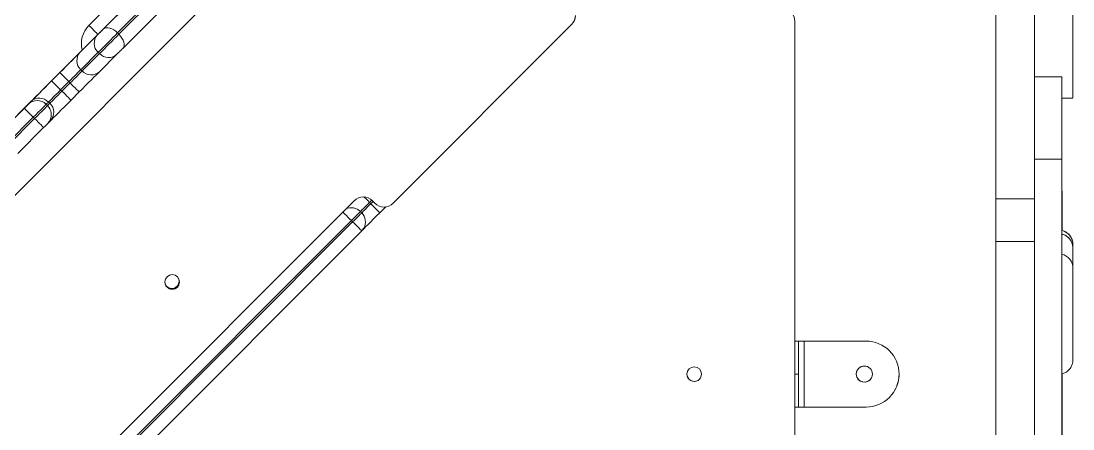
# Model space of a CAD drawing. Header units: millimetres. Extents: x -12977 to 11786, y -11805 to 10558.
# Drawn here: x -389 to 186, y 885 to 1108 of the extents above; entities that cross this region are included whole.
import ezdxf

# ---------------------------------------------------------------- set-up
doc = ezdxf.new("R2010")
doc.units = ezdxf.units.MM
doc.layers.add('DIKOM_ОБЪЕКТ', color=7, linetype='Continuous')

msp = doc.modelspace()

# ---------------------------------------------------------------- linework, layer by layer
at = {"layer": 'DIKOM_ОБЪЕКТ', "color": 7, "linetype": 'Continuous', "lineweight": 15}
for p, q in [((-352.354, 1105.144), (-272.733, 1184.765)), ((-265.733, 1181.866), (-347.404, 1100.195)), ((-497.313, 907.858), (-249.826, 1155.346)), ((-344.477, 1103.117), (-313.383, 1134.213)), ((-305.556, 1132.14), (-336.65, 1101.044)), ((-335.943, 1100.337), (-304.849, 1131.433)), ((-302.776, 1123.606), (-333.87, 1092.511)), ((-185.994, 1007.916), (-88.342, 1105.568)), ((-87.158, 1107.143), (-87.158, 1107.145)), ((33.747, 1107.501), (33.746, 1107.499)), ((33.746, 634.499), (33.746, 1107.499)), ((33.747, 634.501), (33.747, 1107.501)), ((164.873, 1106.463), (164.773, 1106.463)), ((-357.166, 1090.43), (-347.668, 1099.926)), ((-345.283, 1102.317), (-345.283, 1102.316)), ((-336.65, 1101.044), (-335.943, 1100.337)), ((-355.183, 1092.415), (-434.379, 1013.219)), ((-347.288, 1090.407), (-356.785, 1080.911)), ((-356.078, 1080.204), (-346.581, 1089.7)), ((-346.581, 1089.7), (-347.288, 1090.407)), ((-337.061, 1089.32), (-346.559, 1079.824)), ((-372.756, 1074.84), (-368.262, 1079.335)), ((-356.785, 1080.911), (-356.078, 1080.204)), ((179.783, 1077.066), (164.875, 1077.065)), ((-363.312, 1074.384), (-367.807, 1069.889)), ((-367.1, 1069.182), (-362.605, 1073.677)), ((-362.605, 1073.677), (-363.312, 1074.384)), ((-367.807, 1069.889), (-367.1, 1069.182)), ((-357.655, 1068.728), (-362.15, 1064.233)), ((179.785, 1065.43), (185.88, 1065.43)), ((-401.857, 1045.737), (-387.715, 1059.879)), ((-387.905, 1059.69), (-384.038, 1063.558)), ((-385.594, 1062), (-385.594, 1062.001)), ((-374.444, 1063.252), (-375.695, 1062.001)), ((-375.694, 1062), (-374.987, 1061.293)), ((-375.694, 1062), (-375.694, 1062)), ((-374.987, 1061.294), (-375.694, 1062)), ((-374.988, 1061.294), (-373.736, 1062.545)), ((-374.987, 1061.293), (-374.987, 1061.294)), ((-373.736, 1062.545), (-374.444, 1063.252)), ((-382.766, 1054.928), (-396.908, 1040.786)), ((-396.201, 1040.079), (-382.059, 1054.221)), ((-382.059, 1054.221), (-382.766, 1054.928)), ((-373.432, 1052.951), (-374.902, 1051.48)), ((-373.804, 1052.969), (-373.804, 1052.969)), ((-377.109, 1049.272), (-391.251, 1035.13)), ((179.78, 1032.061), (164.874, 1032.06)), ((179.78, 1032.061), (179.78, 782.061)), ((179.785, 782.07), (179.785, 1032.07)), ((164.87, 1014.278), (164.77, 1014.278)), ((179.937, 1014.58), (179.785, 1014.58)), ((179.785, 1014.537), (179.914, 1014.537)), ((179.937, 1014.58), (179.914, 1014.537)), ((-207.207, 1009.33), (-351.191, 865.346)), ((-197.633, 1009.636), (-198.904, 1008.366)), ((-198.904, 1008.366), (-198.197, 1007.659)), ((-198.197, 1007.659), (-196.916, 1008.939)), ((-195.893, 1007.916), (-197.307, 1009.33)), ((164.769, 1010.331), (143.768, 1010.331)), ((164.77, 1007.042), (164.87, 1007.042)), ((164.78, 1007.043), (164.78, 807.048)), ((164.87, 1007.042), (164.873, 1007.047)), ((179.914, 1008.537), (179.785, 1008.537)), ((179.914, 1008.537), (179.913, 993.015)), ((179.938, 993.008), (179.937, 1008.581)), ((-203.854, 1003.415), (-203.147, 1002.708)), ((-203.854, 1003.415), (-203.854, 1003.415)), ((-203.147, 1002.708), (-203.854, 1003.415)), ((-203.147, 1002.708), (-203.147, 1002.708)), ((-190.031, 1005.925), (-193.247, 1002.71)), ((-208.804, 998.465), (-340.326, 866.943)), ((-339.619, 866.236), (-208.097, 997.758)), ((-208.097, 997.758), (-208.804, 998.465)), ((-203.147, 992.809), (-334.669, 861.287)), ((-201.964, 994.384), (-201.964, 994.384)), ((164.77, 987.042), (143.77, 987.042)), ((164.77, 987.042), (164.773, 987.048)), ((185.867, 985.287), (185.859, 978.257)), ((185.867, 985.317), (185.867, 985.287)), ((185.857, 983.341), (185.844, 972.348)), ((185.858, 980.391), (185.857, 982.67)), ((143.777, 945.786), (143.777, 868.326)), ((185.849, 926.646), (185.867, 942.347)), ((35.777, 932.555), (33.747, 932.555)), ((33.747, 932.551), (35.775, 932.551)), ((35.775, 932.551), (35.777, 932.555)), ((35.777, 932.555), (35.777, 896.555)), ((38.777, 932.556), (38.777, 932.555)), ((38.777, 932.556), (72.777, 932.556)), ((38.777, 932.555), (38.777, 896.555)), ((38.777, 932.555), (72.777, 932.555)), ((72.777, 932.555), (72.777, 932.556)), ((185.844, 922.417), (185.846, 924.168)), ((185.844, 922.383), (185.844, 922.417)), ((33.747, 914.549), (35.774, 914.549)), ((90.777, 914.555), (90.777, 914.556)), ((179.917, 914.543), (179.785, 914.543)), ((179.917, 914.543), (179.919, 914.547)), ((179.926, 909.559), (179.928, 909.563)), ((179.932, 890.569), (179.931, 914.691)), ((179.935, 914.576), (179.932, 914.575)), ((179.935, 914.576), (179.937, 914.58)), ((88.548, 905.879), (88.548, 905.879)), ((179.92, 908.548), (179.785, 908.548)), ((179.92, 908.548), (179.919, 865.548)), ((179.929, 903.564), (179.925, 903.564)), ((179.925, 890.559), (179.925, 903.559)), ((179.929, 903.564), (179.928, 890.564)), ((35.775, 896.551), (33.747, 896.551)), ((35.775, 896.551), (35.777, 896.555)), ((38.777, 896.555), (72.777, 896.555)), ((179.926, 890.564), (179.928, 890.564)), ((179.929, 884.565), (179.925, 884.565)), ((179.929, 884.565), (179.931, 884.569))]:
    msp.add_line(p, q, dxfattribs=at)
at = {"layer": 'DIKOM_ОБЪЕКТ', "color": 7, "linetype": 'Continuous', "lineweight": 15, "flags": 128}
for points in [[(164.773, 1165.132), (164.773, 1162.365), (164.773, 1159.349), (164.773, 1156.112), (164.773, 1152.685), (164.773, 1149.1), (164.774, 1145.39), (164.774, 1141.59), (164.773, 1137.735), (164.774, 1133.863), (164.774, 1130.008), (164.773, 1126.208), (164.774, 1122.498), (164.774, 1118.912), (164.773, 1115.484), (164.773, 1112.247), (164.773, 1109.231), (164.773, 1106.463)], [(164.873, 1165.132), (164.873, 1162.365), (164.873, 1159.349), (164.873, 1156.112), (164.873, 1152.685), (164.873, 1149.1), (164.874, 1145.39), (164.873, 1141.59), (164.874, 1137.735), (164.874, 1133.863), (164.873, 1130.008), (164.874, 1126.208), (164.873, 1122.498), (164.873, 1118.912), (164.873, 1115.484), (164.873, 1112.247), (164.873, 1109.231), (164.873, 1106.463)], [(143.772, 1121.129), (143.772, 1115.184), (143.771, 1108.977), (143.771, 1102.517), (143.771, 1095.819), (143.77, 1088.895), (143.77, 1081.758), (143.77, 1074.422), (143.77, 1066.901), (143.769, 1059.21), (143.769, 1051.363), (143.769, 1043.376), (143.769, 1035.263), (143.769, 1027.041), (143.769, 1018.725), (143.768, 1010.331)], [(164.772, 1121.129), (164.772, 1115.184), (164.771, 1108.977), (164.771, 1102.517), (164.771, 1095.819), (164.77, 1088.895), (164.77, 1081.758), (164.77, 1074.422), (164.77, 1066.901), (164.769, 1059.21), (164.769, 1051.363), (164.769, 1043.376), (164.769, 1035.263), (164.769, 1027.041), (164.768, 1018.725), (164.769, 1010.331)], [(164.873, 1011.894), (164.873, 1019.877), (164.873, 1027.769), (164.873, 1035.553), (164.874, 1043.212), (164.874, 1050.729), (164.874, 1058.087), (164.874, 1065.271), (164.874, 1072.265), (164.875, 1079.053), (164.875, 1085.621), (164.876, 1091.954), (164.876, 1098.038), (164.876, 1103.861), (164.877, 1109.408), (164.877, 1114.67), (164.877, 1119.632)], [(185.875, 1110.99), (185.875, 1106.075), (185.876, 1101.375), (185.876, 1096.904), (185.876, 1092.68), (185.876, 1088.716), (185.877, 1085.027), (185.877, 1081.625), (185.877, 1078.521), (185.878, 1075.728), (185.878, 1073.253), (185.879, 1071.107), (185.879, 1069.296), (185.879, 1067.826), (185.88, 1066.703), (185.88, 1065.931), (185.88, 1065.512), (185.88, 1065.448), (185.881, 1065.739), (185.881, 1066.383), (185.882, 1067.38), (185.882, 1068.724), (185.882, 1070.412), (185.883, 1072.439), (185.883, 1074.795), (185.884, 1077.474), (185.884, 1080.467), (185.884, 1083.762), (185.884, 1087.349), (185.884, 1091.215), (185.885, 1095.347), (185.885, 1099.73), (185.885, 1104.349), (185.886, 1109.189)], [(-347.404, 1100.195), (-347.499, 1100.29), (-347.781, 1100.572), (-348.238, 1101.029), (-348.854, 1101.644), (-349.604, 1102.394), (-350.46, 1103.25), (-351.388, 1104.179), (-352.354, 1105.144)], [(164.773, 1106.463), (164.773, 1100.692), (164.772, 1094.647), (164.772, 1088.34), (164.772, 1081.787), (164.771, 1075.001), (164.771, 1067.998), (164.771, 1060.795), (164.771, 1053.406), (164.77, 1045.848), (164.77, 1038.139), (164.77, 1030.296), (164.77, 1022.336), (164.77, 1014.278)], [(164.873, 1106.463), (164.872, 1100.692), (164.872, 1094.647), (164.872, 1088.34), (164.871, 1081.787), (164.871, 1075.001), (164.871, 1067.999), (164.871, 1060.795), (164.87, 1053.406), (164.87, 1045.848), (164.87, 1038.139), (164.87, 1030.296), (164.87, 1022.336), (164.87, 1014.278)], [(-345.283, 1102.316), (-345.433, 1102.166), (-345.88, 1101.719), (-346.609, 1100.989), (-347.599, 1099.999), (-348.819, 1098.779), (-350.233, 1097.365), (-351.797, 1095.801), (-353.464, 1094.134), (-355.183, 1092.415)], [(-347.668, 1099.926), (-347.437, 1100.157), (-347.12, 1100.474), (-346.732, 1100.863), (-346.292, 1101.302), (-345.823, 1101.771), (-345.348, 1102.245), (-344.892, 1102.702), (-344.477, 1103.117)], [(-336.65, 1101.044), (-337.873, 1099.821), (-339.21, 1098.484), (-340.609, 1097.085), (-342.014, 1095.681), (-343.369, 1094.326), (-344.62, 1093.074), (-345.718, 1091.976), (-346.619, 1091.075), (-347.288, 1090.407)], [(-346.581, 1089.7), (-345.912, 1090.368), (-345.011, 1091.269), (-343.913, 1092.368), (-342.661, 1093.619), (-341.306, 1094.974), (-339.902, 1096.378), (-338.503, 1097.777), (-337.166, 1099.114), (-335.943, 1100.337)], [(-344.477, 1103.117), (-343.821, 1103.583), (-342.999, 1103.841), (-342.045, 1103.881), (-340.993, 1103.701), (-339.885, 1103.309), (-338.763, 1102.719), (-337.672, 1101.954), (-336.65, 1101.044)], [(-335.943, 1100.337), (-335.033, 1099.316), (-334.268, 1098.224), (-333.678, 1097.102), (-333.286, 1095.994), (-333.106, 1094.943), (-333.146, 1093.988), (-333.404, 1093.167), (-333.87, 1092.511)], [(164.876, 1099.413), (164.876, 1096.904), (164.876, 1092.68), (164.876, 1088.716), (164.877, 1085.027), (164.877, 1081.625), (164.877, 1078.521), (164.878, 1077.066)], [(-368.262, 1079.335), (-366.501, 1081.096), (-364.778, 1082.819), (-363.13, 1084.466), (-361.593, 1086.003), (-360.2, 1087.396), (-358.981, 1088.615), (-357.962, 1089.634), (-357.166, 1090.43)], [(-333.87, 1092.511), (-334.286, 1092.095), (-334.742, 1091.639), (-335.216, 1091.164), (-335.685, 1090.696), (-336.125, 1090.256), (-336.513, 1089.868), (-336.831, 1089.55), (-337.061, 1089.32)], [(-368.262, 1079.335), (-368.166, 1079.239), (-367.885, 1078.957), (-367.428, 1078.5), (-366.812, 1077.885), (-366.062, 1077.134), (-365.206, 1076.278), (-364.278, 1075.35), (-363.312, 1074.384)], [(-356.785, 1080.911), (-357.254, 1080.442), (-357.853, 1079.843), (-358.57, 1079.126), (-359.39, 1078.307), (-360.294, 1077.403), (-361.263, 1076.434), (-362.276, 1075.42), (-363.312, 1074.384)], [(-362.605, 1073.677), (-361.569, 1074.713), (-360.556, 1075.726), (-359.587, 1076.696), (-358.682, 1077.6), (-357.863, 1078.419), (-357.146, 1079.136), (-356.546, 1079.735), (-356.078, 1080.204)], [(-346.559, 1079.824), (-347.355, 1079.027), (-348.374, 1078.008), (-349.593, 1076.789), (-350.987, 1075.397), (-352.523, 1073.859), (-354.171, 1072.212), (-355.894, 1070.489), (-357.655, 1068.728)], [(179.785, 1032.07), (179.785, 1036.104), (179.785, 1040.105), (179.785, 1044.042), (179.785, 1047.882), (179.785, 1051.595), (179.785, 1055.15), (179.785, 1058.52), (179.785, 1061.676), (179.784, 1064.595), (179.784, 1067.251), (179.784, 1069.624), (179.784, 1071.695), (179.784, 1073.446), (179.784, 1074.865), (179.783, 1075.938), (179.783, 1076.659), (179.783, 1077.02), (179.783, 1077.02), (179.783, 1076.657), (179.782, 1075.936), (179.782, 1074.862), (179.782, 1073.442), (179.782, 1071.69), (179.781, 1069.619), (179.781, 1067.245), (179.781, 1064.588), (179.781, 1061.669), (179.78, 1058.512), (179.78, 1055.142), (179.78, 1051.586), (179.78, 1047.873), (179.78, 1044.032), (179.78, 1040.096), (179.78, 1036.094), (179.78, 1032.061)], [(-384.038, 1063.558), (-383.278, 1064.318), (-382.274, 1065.322), (-381.05, 1066.546), (-379.634, 1067.962), (-378.059, 1069.537), (-376.361, 1071.235), (-374.58, 1073.016), (-372.756, 1074.84)], [(-372.756, 1074.84), (-372.662, 1074.744), (-372.38, 1074.463), (-371.923, 1074.005), (-371.307, 1073.389), (-370.557, 1072.639), (-369.702, 1071.783), (-368.773, 1070.855), (-367.807, 1069.889)], [(-362.605, 1073.677), (-361.64, 1072.711), (-360.711, 1071.783), (-359.855, 1070.927), (-359.105, 1070.177), (-358.489, 1069.562), (-358.032, 1069.105), (-357.75, 1068.823), (-357.655, 1068.728)], [(-367.807, 1069.889), (-368.88, 1068.817), (-369.928, 1067.769), (-370.926, 1066.77), (-371.853, 1065.844), (-372.686, 1065.011), (-373.406, 1064.291), (-373.996, 1063.7), (-374.444, 1063.252)], [(-373.736, 1062.545), (-373.289, 1062.993), (-372.699, 1063.583), (-371.978, 1064.303), (-371.146, 1065.136), (-370.219, 1066.063), (-369.22, 1067.062), (-368.173, 1068.11), (-367.1, 1069.182)], [(-367.1, 1069.182), (-366.134, 1068.216), (-365.206, 1067.288), (-364.35, 1066.432), (-363.6, 1065.682), (-362.985, 1065.067), (-362.527, 1064.61), (-362.245, 1064.328), (-362.15, 1064.233)], [(-388.605, 1058.99), (-388.639, 1058.955), (-388.588, 1059.007), (-388.451, 1059.144)], [(-386.051, 1061.543), (-386.925, 1060.67), (-387.63, 1059.964), (-388.156, 1059.438), (-388.495, 1059.1), (-388.605, 1058.99)], [(-388.451, 1059.144), (-388.342, 1059.253), (-387.905, 1059.69)], [(-387.715, 1059.879), (-387.301, 1060.292), (-386.903, 1060.69), (-386.536, 1061.057), (-386.215, 1061.379), (-385.951, 1061.643), (-385.755, 1061.839), (-385.634, 1061.959), (-385.594, 1062)], [(-387.715, 1059.879), (-387.62, 1059.783), (-387.339, 1059.502), (-386.881, 1059.044), (-386.266, 1058.428), (-385.516, 1057.678), (-384.66, 1056.822), (-383.732, 1055.894), (-382.766, 1054.928)], [(-375.694, 1062), (-375.83, 1061.864), (-376.233, 1061.462), (-376.886, 1060.808), (-377.766, 1059.928), (-378.837, 1058.857), (-380.06, 1057.634), (-381.386, 1056.308), (-382.766, 1054.928)], [(-382.059, 1054.221), (-380.679, 1055.601), (-379.353, 1056.927), (-378.13, 1058.15), (-377.059, 1059.221), (-376.179, 1060.101), (-375.526, 1060.755), (-375.123, 1061.157), (-374.987, 1061.293)], [(-362.15, 1064.233), (-363.974, 1062.41), (-365.755, 1060.629), (-367.452, 1058.931), (-369.027, 1057.356), (-370.443, 1055.94), (-371.667, 1054.715), (-372.671, 1053.711), (-373.432, 1052.951)], [(-382.059, 1054.221), (-381.093, 1053.255), (-380.165, 1052.327), (-379.309, 1051.471), (-378.559, 1050.721), (-377.943, 1050.106), (-377.486, 1049.648), (-377.204, 1049.367), (-377.109, 1049.272)], [(-373.804, 1052.969), (-374.117, 1052.455), (-374.987, 1051.394)], [(-374.987, 1051.394), (-375.028, 1051.353), (-375.149, 1051.232), (-375.345, 1051.036), (-375.608, 1050.772), (-375.93, 1050.451), (-376.297, 1050.084), (-376.695, 1049.686), (-377.109, 1049.272)], [(179.783, 1035.566), (179.783, 1035.376), (179.783, 1034.827), (179.783, 1033.98), (179.782, 1032.924), (179.782, 1031.776), (179.783, 1030.659), (179.783, 1029.695), (179.783, 1028.987), (179.783, 1028.613), (179.783, 1028.613), (179.783, 1028.987), (179.783, 1029.695), (179.783, 1030.66), (179.783, 1031.777), (179.783, 1032.925), (179.783, 1033.98), (179.783, 1034.828), (179.783, 1035.376), (179.783, 1035.566)], [(164.77, 1014.278), (164.77, 1012.953), (164.77, 1011.633), (164.77, 1010.382), (164.77, 1009.261), (164.77, 1008.328), (164.77, 1007.625), (164.77, 1007.19), (164.77, 1007.042)], [(164.87, 1014.278), (164.87, 1012.953), (164.87, 1011.633), (164.87, 1010.381), (164.87, 1009.262), (164.87, 1008.327), (164.87, 1007.625), (164.87, 1007.19), (164.87, 1007.042)], [(179.914, 1014.537), (179.914, 1014.422), (179.914, 1014.08), (179.913, 1013.526), (179.914, 1012.779), (179.913, 1011.87), (179.913, 1010.833), (179.913, 1009.707), (179.914, 1008.537)], [(179.937, 1008.581), (179.937, 1009.751), (179.938, 1010.876), (179.937, 1011.914), (179.938, 1012.823), (179.937, 1013.569), (179.937, 1014.123), (179.937, 1014.465), (179.937, 1014.58)], [(-198.904, 1008.366), (-199.87, 1007.4), (-200.798, 1006.472), (-201.654, 1005.616), (-202.404, 1004.866), (-203.02, 1004.25), (-203.477, 1003.793), (-203.759, 1003.511), (-203.854, 1003.415)], [(-203.147, 1002.708), (-203.052, 1002.804), (-202.77, 1003.085), (-202.313, 1003.543), (-201.697, 1004.159), (-200.947, 1004.909), (-200.091, 1005.765), (-199.162, 1006.693), (-198.197, 1007.659)], [(-201.909, 1011.372), (-201.654, 1011.116), (-200.798, 1010.26), (-199.87, 1009.332), (-198.904, 1008.366)], [(-198.197, 1007.659), (-197.231, 1006.693), (-196.302, 1005.765), (-195.447, 1004.909), (-194.697, 1004.159), (-194.081, 1003.544), (-193.623, 1003.086), (-193.342, 1002.805), (-193.247, 1002.71)], [(143.768, 1010.331), (143.768, 1007.675), (143.769, 1005.008), (143.769, 1002.377), (143.769, 999.828), (143.769, 997.409), (143.769, 995.161), (143.769, 993.125), (143.769, 991.336), (143.769, 989.827), (143.769, 988.625), (143.769, 987.75), (143.769, 987.219), (143.77, 987.042)], [(164.769, 1010.331), (164.768, 1007.675), (164.769, 1005.008), (164.769, 1002.377), (164.769, 999.829), (164.769, 997.409), (164.769, 995.161), (164.769, 993.124), (164.769, 991.336), (164.769, 989.827), (164.769, 988.625), (164.769, 987.75), (164.769, 987.219), (164.77, 987.042)], [(164.873, 1007.047), (164.873, 1007.136), (164.873, 1007.4), (164.873, 1007.83), (164.873, 1008.415), (164.873, 1009.137), (164.873, 1009.974), (164.873, 1010.902), (164.873, 1011.894)], [(-213.438, 1003.099), (-213.377, 1003.038), (-212.919, 1002.581), (-212.304, 1001.965), (-211.554, 1001.215), (-210.699, 1000.359), (-209.77, 999.431), (-208.804, 998.465)], [(-203.854, 1003.415), (-203.949, 1003.32), (-204.231, 1003.038), (-204.688, 1002.581), (-205.304, 1001.965), (-206.054, 1001.215), (-206.91, 1000.359), (-207.839, 999.43), (-208.804, 998.465)], [(-208.097, 997.758), (-207.131, 998.723), (-206.203, 999.652), (-205.347, 1000.508), (-204.597, 1001.258), (-203.981, 1001.874), (-203.524, 1002.331), (-203.242, 1002.613), (-203.147, 1002.708)], [(-193.247, 1002.71), (-194.965, 1000.991), (-196.632, 999.324), (-198.196, 997.76), (-199.61, 996.346), (-200.83, 995.126), (-201.82, 994.136), (-202.549, 993.406), (-202.996, 992.959), (-203.147, 992.809)], [(-208.097, 997.758), (-207.131, 996.792), (-206.203, 995.864), (-205.347, 995.008), (-204.597, 994.258), (-203.981, 993.642), (-203.524, 993.185), (-203.242, 992.904), (-203.147, 992.809)], [(-201.964, 994.384), (-202.276, 993.869), (-203.147, 992.809)], [(143.773, 987.042), (143.773, 986.87), (143.774, 986.335), (143.774, 985.447), (143.774, 984.208), (143.775, 982.624), (143.775, 980.703), (143.775, 978.454), (143.776, 975.885), (143.776, 973.008), (143.776, 969.837), (143.776, 966.386), (143.776, 962.67), (143.777, 958.705), (143.777, 954.509), (143.777, 950.102), (143.777, 945.502), (143.778, 940.731), (143.778, 935.809), (143.778, 930.758), (143.778, 925.602), (143.778, 920.363), (143.778, 915.064), (143.778, 909.73), (143.778, 904.384), (143.778, 899.049), (143.778, 893.75), (143.778, 888.511), (143.778, 883.354)], [(164.773, 987.048), (164.774, 986.87), (164.774, 986.335), (164.774, 985.447), (164.774, 984.208), (164.775, 982.624), (164.775, 980.703), (164.775, 978.454), (164.776, 975.884), (164.776, 973.008), (164.776, 969.838), (164.776, 966.386), (164.776, 962.67), (164.777, 958.705), (164.777, 954.509), (164.777, 950.102), (164.777, 945.502), (164.778, 940.731), (164.778, 935.809), (164.778, 930.758), (164.778, 925.602), (164.778, 920.363), (164.778, 915.064), (164.778, 909.73), (164.778, 904.384), (164.778, 899.049), (164.778, 893.75), (164.778, 888.511), (164.778, 883.354)], [(185.867, 942.347), (185.868, 942.677), (185.868, 943.37), (185.868, 944.412), (185.868, 945.787), (185.868, 947.47), (185.868, 949.432), (185.868, 951.641), (185.868, 954.058), (185.868, 956.642), (185.868, 959.349), (185.868, 962.132), (185.869, 964.944), (185.868, 967.737), (185.868, 970.463), (185.868, 973.075), (185.868, 975.529), (185.868, 977.782), (185.868, 979.796), (185.868, 981.537), (185.868, 982.975), (185.867, 984.085), (185.867, 984.848), (185.867, 985.251), (185.867, 985.317)], [(185.857, 982.67), (185.857, 982.865), (185.857, 983.028), (185.857, 983.16), (185.857, 983.26), (185.857, 983.328), (185.857, 983.365), (185.857, 983.369), (185.857, 983.341)], [(185.859, 978.161), (185.859, 978.181), (185.859, 978.296), (185.858, 978.513), (185.858, 978.831), (185.858, 979.251), (185.858, 979.771), (185.858, 980.391)], [(185.859, 978.257), (185.859, 978.168), (185.859, 978.161)], [(185.844, 972.348), (185.844, 972.008), (185.844, 971.309), (185.844, 970.261), (185.843, 968.88), (185.843, 967.184), (185.843, 965.201), (185.843, 962.957), (185.843, 960.486), (185.843, 957.824), (185.843, 955.01), (185.843, 952.084), (185.843, 949.091), (185.843, 946.072), (185.843, 943.072), (185.843, 940.135), (185.843, 937.304), (185.843, 934.62), (185.843, 932.122), (185.843, 929.846), (185.843, 927.826), (185.843, 926.092), (185.844, 924.668), (185.844, 923.575), (185.844, 922.829), (185.844, 922.441), (185.844, 922.383)], [(185.867, 967.312), (185.867, 967.063), (185.867, 966.462), (185.867, 965.575), (185.867, 964.497), (185.867, 963.345), (185.867, 962.245), (185.867, 961.315), (185.867, 960.656), (185.867, 960.339), (185.867, 960.4), (185.867, 960.83), (185.867, 961.585), (185.867, 962.581), (185.867, 963.711), (185.867, 964.853), (185.867, 965.882), (185.867, 966.688), (185.867, 967.182), (185.867, 967.312)], [(-303.12, 963.33), (-303.192, 963.191), (-303.943, 962.188)], [(185.844, 950.878), (185.844, 950.629), (185.844, 950.028), (185.844, 949.141), (185.844, 948.063), (185.844, 946.911), (185.844, 945.811), (185.844, 944.881), (185.844, 944.222), (185.844, 943.905), (185.844, 943.966), (185.844, 944.396), (185.844, 945.151), (185.845, 946.147), (185.845, 947.277), (185.845, 948.419), (185.844, 949.448), (185.844, 950.254), (185.844, 950.748), (185.844, 950.878)], [(33.747, 932.555), (33.788, 932.555), (34.535, 932.555), (35.444, 932.555), (36.481, 932.556), (37.607, 932.556), (38.777, 932.556)], [(35.775, 932.551), (35.775, 932.368), (35.775, 931.822), (35.774, 930.924), (35.774, 929.693), (35.774, 928.153), (35.774, 926.337), (35.774, 924.281), (35.774, 922.027), (35.774, 919.62), (35.774, 917.111), (35.774, 914.549)], [(35.777, 932.555), (35.835, 932.555), (36.005, 932.555), (36.283, 932.555), (36.656, 932.555), (37.11, 932.555), (37.629, 932.555), (38.192, 932.555), (38.777, 932.555)], [(185.847, 925.146), (185.847, 926.38), (185.847, 927.334), (185.847, 928.005), (185.848, 928.389), (185.848, 928.486), (185.848, 928.294), (185.849, 927.815), (185.849, 927.05)], [(185.849, 926.616), (185.849, 926.621), (185.849, 926.646)], [(185.846, 924.168), (185.846, 924.215), (185.847, 924.283), (185.846, 924.374), (185.847, 924.486), (185.846, 924.619), (185.846, 924.774), (185.847, 924.949), (185.847, 925.146)], [(35.775, 914.551), (35.775, 915.791), (35.775, 916.93), (35.775, 917.876), (35.775, 918.554), (35.775, 918.906), (35.775, 918.907), (35.775, 918.554), (35.775, 917.877), (35.775, 916.93), (35.775, 915.791), (35.775, 914.552), (35.775, 913.312), (35.775, 912.173), (35.775, 911.226), (35.775, 910.549), (35.775, 910.196), (35.775, 910.196), (35.775, 910.549), (35.775, 911.226), (35.775, 912.172), (35.775, 913.311), (35.775, 914.551)], [(67.377, 914.556), (67.555, 915.795), (67.922, 916.677)], [(35.774, 914.549), (35.774, 911.988), (35.774, 909.478), (35.774, 907.072), (35.774, 904.818), (35.774, 902.762), (35.774, 900.946), (35.774, 899.408), (35.775, 898.177), (35.775, 897.28), (35.775, 896.734), (35.775, 896.551)], [(179.919, 914.547), (179.919, 914.432), (179.919, 914.091), (179.919, 913.536), (179.919, 912.79), (179.919, 911.881), (179.919, 910.844), (179.919, 909.718), (179.92, 908.548)], [(179.925, 903.559), (179.926, 904.729), (179.925, 905.855), (179.926, 906.892), (179.925, 907.801), (179.926, 908.548), (179.926, 909.102), (179.926, 909.444), (179.926, 909.559)], [(179.928, 909.563), (179.928, 909.448), (179.928, 909.107), (179.929, 908.552), (179.928, 907.806), (179.928, 906.897), (179.928, 905.86), (179.928, 904.735), (179.929, 903.564)], [(35.777, 896.555), (35.835, 896.555), (36.005, 896.555), (36.282, 896.555), (36.656, 896.555), (37.111, 896.555), (37.629, 896.555), (38.192, 896.555), (38.777, 896.555)], [(179.925, 884.558), (179.925, 884.673), (179.925, 885.015), (179.925, 885.569), (179.925, 886.316), (179.926, 887.225), (179.925, 888.262), (179.926, 889.388), (179.925, 890.559)], [(179.928, 890.564), (179.929, 889.393), (179.929, 888.268), (179.928, 887.231), (179.929, 886.322), (179.929, 885.576), (179.929, 885.021), (179.929, 884.68), (179.929, 884.565)], [(179.931, 884.569), (179.931, 884.684), (179.931, 885.026), (179.931, 885.58), (179.932, 886.327), (179.931, 887.236), (179.932, 888.273), (179.931, 889.399), (179.932, 890.569)]]:
    msp.add_lwpolyline(points, dxfattribs=at)
at = {"layer": 'DIKOM_ОБЪЕКТ', "color": 7, "linetype": 'Continuous', "lineweight": 15}
for centre, radius in [((-306.776, 964.915), 4), ((-21.254, 914.499), 4), ((71.777, 914.555), 4.4)]:
    msp.add_circle(centre, radius, dxfattribs=at)
for centre, radius, start, end in [((-93.292, 1110.517), 7, 315, 0.003448), ((-93.291, 1110.519), 7, 331.181189, 0.003448), ((26.746, 1107.499), 7, 0.003448, 90), ((-342.454, 1095.245), 14, 135, 195.00148), ((-342.703, 1095.357), 6.747, 137.378587, 227.20001), ((-352.201, 1085.862), 6.747, 137.378587, 227.20001), ((-341.63, 1094.285), 6.748, 222.804243, 312.619077), ((-351.128, 1084.789), 6.748, 222.804243, 312.619077), ((-379.394, 1058.598), 6.795, 43.237958, 133.120297), ((-414.216, 1090.153), 40.147, 314.549681, 315.473268), ((-380.644, 1057.051), 7, 45.000001, 135), ((-380.644, 1057.051), 7, 45.000001, 135), ((-379.937, 1056.344), 7, 331.181189, 45.000001), ((-379.937, 1056.343), 7, 331.181189, 45.000001), ((-378.391, 1057.595), 6.795, 316.879323, 46.758559), ((-202.257, 1004.38), 7, 45.000001, 135), ((-190.943, 1012.866), 7, 225.000001, 315), ((-208.804, 998.466), 7, 45.000001, 114.416997), ((-208.804, 998.466), 7, 45.000001, 114.416188), ((-208.097, 997.758), 7, 331.181189, 45.000001), ((-208.097, 997.759), 7, 331.181189, 45.000001), ((177.874, 985.282), 7.993, 0.035082, 76.166238), ((177.866, 983.337), 7.991, 0.027702, 76.099269), ((177.854, 972.345), 7.99, 0.022759, 76.01162), ((-306.775, 964.917), 4, 151.181189, 331.181189), ((-307.054, 965.3), 4, 226.507824, 32.441885), ((-307.053, 965.301), 4, 224.708271, 331.181189), ((-307.054, 965.3), 4.4, 272.984693, 331.181189), ((-307.054, 965.299), 4.4, 272.99837, 315), ((72.777, 914.556), 18, 0.003448, 90), ((72.777, 914.555), 18, 0.003448, 90), ((-21.253, 914.501), 4, 151.181189, 331.181189), ((71.778, 914.558), 4.4, 151.181189, 270), ((71.777, 914.556), 4.4, 180.003448, 331.181189), ((71.778, 914.558), 4.4, 270, 331.181189), ((72.777, 914.555), 18, 270, 0.003448), ((72.777, 914.556), 18, 331.181189, 0.003448)]:
    msp.add_arc(centre, radius, start, end, dxfattribs=at)
for points, knots in [([(-388.583, 1059.012), (-388.6, 1058.995), (-388.633, 1058.961), (-388.633, 1058.962), (-388.632, 1058.962)], [0, 0, 0, 0, 0.5117584, 1, 1, 1, 1]), ([(-374.821, 1051.566), (-374.815, 1051.572), (-374.657, 1051.741), (-374.28, 1052.184), (-373.984, 1052.672), (-373.804, 1052.969)], [0, 0, 0, 0, 0.0157954, 0.400248, 1, 1, 1, 1]), ([(185.857, 985.653), (185.852, 985.766), (185.839, 986.062), (185.735, 986.893), (185.446, 988.013), (184.829, 989.338), (184.054, 990.451), (183.068, 991.448), (181.926, 992.253), (180.806, 992.814), (180.057, 992.986), (179.785, 993.048)], [0, 0, 0, 0, 0.0330643, 0.0868432, 0.2440386, 0.3685936, 0.5119081, 0.6381114, 0.7759731, 0.9187602, 1, 1, 1, 1]), ([(185.857, 982.672), (185.857, 982.78), (185.857, 983.093), (185.857, 983.288), (185.857, 983.383), (185.857, 983.386), (185.856, 983.45), (185.856, 983.521), (185.852, 983.662), (185.832, 984.101), (185.746, 984.804), (185.513, 985.76), (185.087, 986.884), (184.397, 988.059), (183.434, 989.162), (182.338, 990.045), (181.115, 990.738), (180.217, 990.998), (179.785, 991.123)], [0, 0, 0, 0, 0.0865661, 0.2516346, 0.3117707, 0.3361485, 0.3412779, 0.3449673, 0.3531593, 0.3673557, 0.4282576, 0.4849215, 0.5518723, 0.6529036, 0.7386637, 0.8251694, 0.9159675, 1, 1, 1, 1]), ([(179.786, 914.646), (180.155, 914.745), (180.969, 914.965), (182.098, 915.568), (183.136, 916.338), (183.98, 917.206), (184.638, 918.114), (185.124, 919.019), (185.459, 919.877), (185.666, 920.65), (185.777, 921.298), (185.826, 921.788), (185.84, 922.092), (185.843, 922.244), (185.844, 922.292), (185.844, 922.319), (185.844, 922.342), (185.844, 922.368), (185.844, 922.382), (185.844, 922.4), (185.845, 922.408)], [0, 0, 0, 0, 0.0978531, 0.2151299, 0.3250896, 0.427976, 0.523603, 0.6113713, 0.6903103, 0.7590416, 0.8157674, 0.8584817, 0.8852156, 0.893623, 0.8982521, 0.9024016, 0.9085615, 0.9212184, 0.9613104, 1, 1, 1, 1])]:
    msp.add_open_spline(points, degree=3, knots=knots, dxfattribs=at)

doc.saveas('drawing.dxf')
